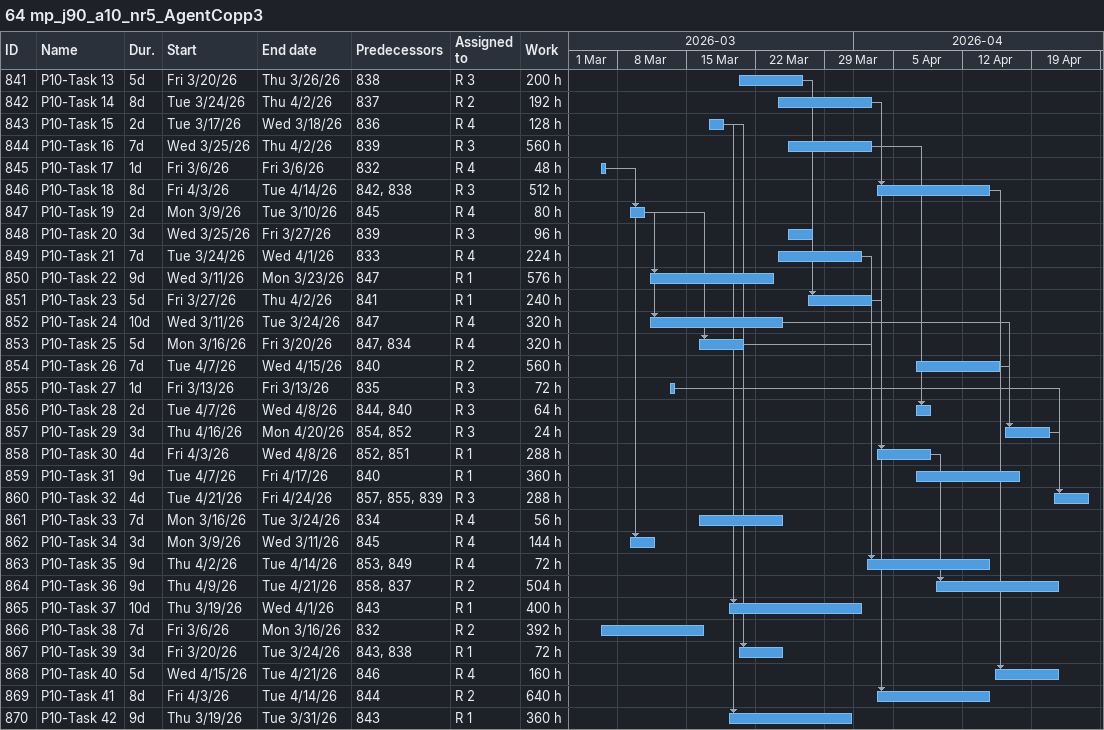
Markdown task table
64 mp_j90_a10_nr5_AgentCopp3

| ID | Task | Duration | Start | Finish | Predecessors | Resources | Work (h) |
|---|---|---|---|---|---|---|---|
| 841 | P10-Task 13 | 5d | 2026-03-20 | 2026-03-26 | 838 | R 3 | 200 |
| 842 | P10-Task 14 | 8d | 2026-03-24 | 2026-04-02 | 837 | R 2 | 192 |
| 843 | P10-Task 15 | 2d | 2026-03-17 | 2026-03-18 | 836 | R 4 | 128 |
| 844 | P10-Task 16 | 7d | 2026-03-25 | 2026-04-02 | 839 | R 3 | 560 |
| 845 | P10-Task 17 | 1d | 2026-03-06 | 2026-03-06 | 832 | R 4 | 48 |
| 846 | P10-Task 18 | 8d | 2026-04-03 | 2026-04-14 | 842, 838 | R 3 | 512 |
| 847 | P10-Task 19 | 2d | 2026-03-09 | 2026-03-10 | 845 | R 4 | 80 |
| 848 | P10-Task 20 | 3d | 2026-03-25 | 2026-03-27 | 839 | R 3 | 96 |
| 849 | P10-Task 21 | 7d | 2026-03-24 | 2026-04-01 | 833 | R 4 | 224 |
| 850 | P10-Task 22 | 9d | 2026-03-11 | 2026-03-23 | 847 | R 1 | 576 |
| 851 | P10-Task 23 | 5d | 2026-03-27 | 2026-04-02 | 841 | R 1 | 240 |
| 852 | P10-Task 24 | 10d | 2026-03-11 | 2026-03-24 | 847 | R 4 | 320 |
| 853 | P10-Task 25 | 5d | 2026-03-16 | 2026-03-20 | 847, 834 | R 4 | 320 |
| 854 | P10-Task 26 | 7d | 2026-04-07 | 2026-04-15 | 840 | R 2 | 560 |
| 855 | P10-Task 27 | 1d | 2026-03-13 | 2026-03-13 | 835 | R 3 | 72 |
| 856 | P10-Task 28 | 2d | 2026-04-07 | 2026-04-08 | 844, 840 | R 3 | 64 |
| 857 | P10-Task 29 | 3d | 2026-04-16 | 2026-04-20 | 854, 852 | R 3 | 24 |
| 858 | P10-Task 30 | 4d | 2026-04-03 | 2026-04-08 | 852, 851 | R 1 | 288 |
| 859 | P10-Task 31 | 9d | 2026-04-07 | 2026-04-17 | 840 | R 1 | 360 |
| 860 | P10-Task 32 | 4d | 2026-04-21 | 2026-04-24 | 857, 855, 839 | R 3 | 288 |
| 861 | P10-Task 33 | 7d | 2026-03-16 | 2026-03-24 | 834 | R 4 | 56 |
| 862 | P10-Task 34 | 3d | 2026-03-09 | 2026-03-11 | 845 | R 4 | 144 |
| 863 | P10-Task 35 | 9d | 2026-04-02 | 2026-04-14 | 853, 849 | R 4 | 72 |
| 864 | P10-Task 36 | 9d | 2026-04-09 | 2026-04-21 | 858, 837 | R 2 | 504 |
| 865 | P10-Task 37 | 10d | 2026-03-19 | 2026-04-01 | 843 | R 1 | 400 |
| 866 | P10-Task 38 | 7d | 2026-03-06 | 2026-03-16 | 832 | R 2 | 392 |
| 867 | P10-Task 39 | 3d | 2026-03-20 | 2026-03-24 | 843, 838 | R 1 | 72 |
| 868 | P10-Task 40 | 5d | 2026-04-15 | 2026-04-21 | 846 | R 4 | 160 |
| 869 | P10-Task 41 | 8d | 2026-04-03 | 2026-04-14 | 844 | R 2 | 640 |
| 870 | P10-Task 42 | 9d | 2026-03-19 | 2026-03-31 | 843 | R 1 | 360 |
